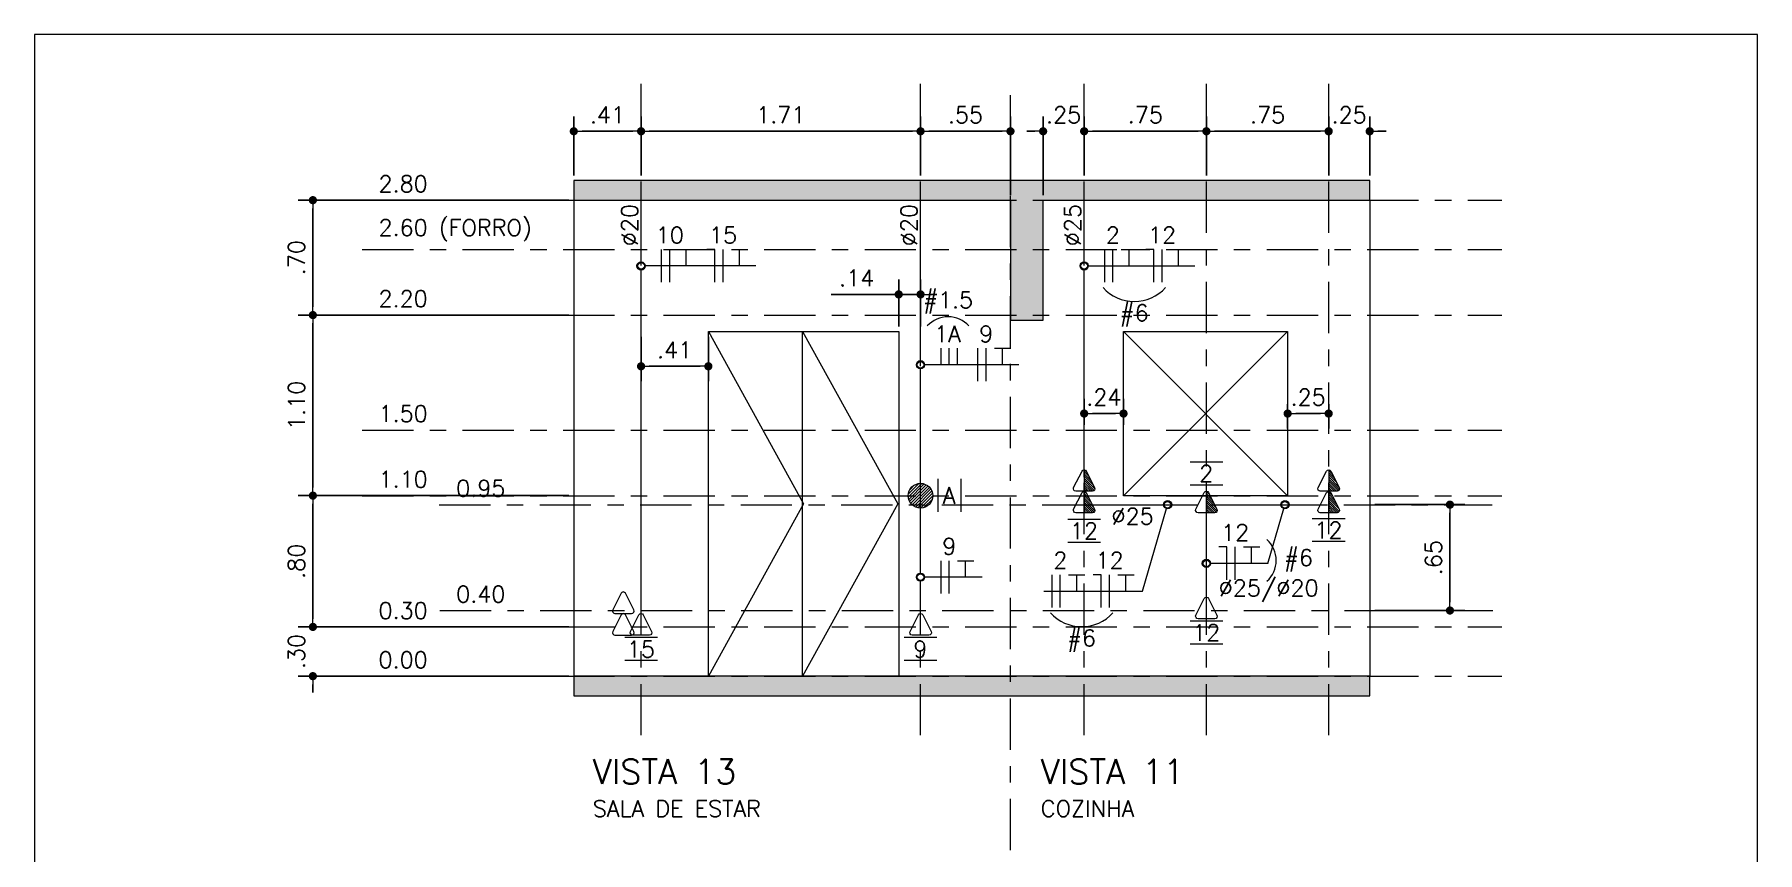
# Model space of a CAD drawing. Extents: x 0 to 175, y -16 to 63.
# Drawn here: x 116.41 to 126.91, y 47.59 to 52.57 of the extents above; entities that cross this region are included whole.
import ezdxf

# ---------------------------------------------------------------- set-up
doc = ezdxf.new("R2010")
doc.units = 0
doc.header["$LTSCALE"] = 0.5
doc.header["$MEASUREMENT"] = 0
doc.header["$PDMODE"] = 34
doc.header["$PDSIZE"] = 0.1
doc.linetypes.add('CENTER', pattern=[2, 1.25, -0.25, 0.25, -0.25])
doc.layers.get('0').update_dxf_attribs({"linetype": 'CONTINUOUS'})
doc.layers.get('DEFPOINTS').update_dxf_attribs({"linetype": 'CONTINUOUS'})
for name, color, linetype, lineweight in [('03', 3, 'CONTINUOUS', 20), ('COT01', 1, 'CONTINUOUS', 9), ('ELE01 - ELETROD', 40, 'CONTINUOUS', 20), ('ELE01 - INTER', 100, 'CONTINUOUS', 15), ('ELE01 - TOM 127V', 130, 'CONTINUOUS', 15), ('ELE01 - TOM 127V TXT', 130, 'CONTINUOUS', 15), ('ELE01 - TOM 220V', 242, 'CONTINUOUS', 15), ('ELE01 - TOM 220V TXT', 242, 'CONTINUOUS', 15), ('ELE03 - CIRCUITOS', 2, 'CONTINUOUS', 5), ('ELE03 - FASE', 242, 'CONTINUOUS', 20), ('ELE03 - NEUTRO', 141, 'CONTINUOUS', 20), ('ELE03 - RETORNO', 173, 'CONTINUOUS', 20), ('ELE03 - TERRA', 112, 'CONTINUOUS', 20), ('ELV01 - POR01', 20, 'CONTINUOUS', 9), ('ELV01 - TXT02', 2, 'CONTINUOUS', 20), ('ELV02 - JAN', 51, 'CONTINUOUS', 9), ('ELV02 - PAR01', 170, 'CONTINUOUS', 20), ('Simbologia', 122, 'CONTINUOUS', 20), ('TXT02', 2, 'CONTINUOUS', 20), ('TXT05', 4, 'CONTINUOUS', 30)]:
    doc.layers.add(name, color=color, linetype=linetype, lineweight=lineweight)
doc.layers.add('ARQ - HATCH 01', color=172, linetype='CONTINUOUS', transparency=0.6)
for name, color, linetype, lineweight, transparency in [('ARQ - POR01 TRANSPARENTE', 20, 'CONTINUOUS', 9, 0.45), ('EIXO REGUA 1', 250, 'CENTER', 5, 0.1), ('ELE01 - INTER HATCH', 100, 'CONTINUOUS', 15, 0.45), ('ELV01 - INTER', 100, 'CONTINUOUS', 20, 0.6), ('ELV01 - TOM 127', 130, 'CONTINUOUS', 20, 0.6)]:
    doc.layers.add(name, color=color, linetype=linetype, lineweight=lineweight, transparency=transparency)
doc.layers.add('MARGEM', color=1, linetype='CONTINUOUS')
doc.styles.add('ROMANS', font='romans.shx')
doc.styles.get("Standard").update_dxf_attribs({"font": 'romans.shx'})
doc.dimstyles.new('STANDARD 50', dxfattribs={"dimscale": 0.5, "dimtxt": 0.2, "dimasz": 0.1, "dimexe": 0.18, "dimexo": 0.0625, "dimgap": 0.1, "dimtad": 1, "dimrnd": 0.005, "dimzin": 4, "dimdsep": 46, "dimtxsty": 'ROMANS', "dimblk": 'DOT', "dimcen": 0.1, "dimclrt": 3, "dimadec": 0, "dimazin": 0, "dimtfac": 1, "dimtix": 1, "dimtofl": 0, "dimtmove": 0, "dimatfit": 3, "dimldrblk": 'DOT', "dimfxl": 0, "dimtolj": 1, "dimtzin": 13, "dimarcsym": 0})

# ---------------------------------------------------------------- blocks, each defined once
blk = doc.blocks.new('_DOT')
at = {"color": 0, "linetype": 'ByBlock'}
blk.add_line((-0.5, 0), (-1, 0), dxfattribs=at)
at = {"color": 0, "linetype": 'ByBlock', "const_width": 0.5}
blk.add_lwpolyline([(-0.25, 0, 1), (0.25, 0, 1)], format="xyb", close=True, dxfattribs=at)
blk = doc.blocks.new('*D186')
at = {"layer": 'COT01', "color": 0, "lineweight": -2}
for p, q in [((119.668, 49.76), (118.019, 49.76)), ((118.109, 49.01), (118.109, 49.71)), ((119.668, 48.96), (118.019, 48.96))]:
    blk.add_line(p, q, dxfattribs=at)
at = {"layer": 'DEFPOINTS', "color": 0}
for p in [(118.109, 49.76), (119.699, 49.76), (119.699, 48.96)]:
    blk.add_point(p, dxfattribs=at)
at = {"layer": 'COT01', "color": 0, "lineweight": -2, "xscale": 0.05, "yscale": 0.05, "zscale": 0.05}
for p, rotation in [((118.109, 49.76), 90), ((118.109, 48.96), 270)]:
    blk.add_blockref('_DOT', p, dxfattribs=dict(at, rotation=rotation))
at = {"layer": 'COT01', "color": 3, "insert": (118.009, 49.36), "char_height": 0.1, "attachment_point": 5, "rotation": 90, "style": 'ROMANS'}
blk.add_mtext('\\A1;.80', dxfattribs=at)
blk = doc.blocks.new('*D187')
at = {"layer": 'COT01', "color": 0, "lineweight": -2}
for p, q in [((119.668, 50.86), (118.019, 50.86)), ((118.109, 49.81), (118.109, 50.81)), ((119.668, 49.76), (118.019, 49.76))]:
    blk.add_line(p, q, dxfattribs=at)
at = {"layer": 'DEFPOINTS', "color": 0}
for p in [(118.109, 50.86), (119.699, 50.86), (119.699, 49.76)]:
    blk.add_point(p, dxfattribs=at)
at = {"layer": 'COT01', "color": 0, "lineweight": -2, "xscale": 0.05, "yscale": 0.05, "zscale": 0.05}
for p, rotation in [((118.109, 50.86), 90), ((118.109, 49.76), 270)]:
    blk.add_blockref('_DOT', p, dxfattribs=dict(at, rotation=rotation))
at = {"layer": 'COT01', "color": 3, "insert": (118.009, 50.31), "char_height": 0.1, "attachment_point": 5, "rotation": 90, "style": 'ROMANS'}
blk.add_mtext('\\A1;1.10', dxfattribs=at)
blk = doc.blocks.new('*D188')
at = {"layer": 'COT01', "color": 0, "lineweight": -2}
for p, q in [((119.668, 51.56), (118.019, 51.56)), ((118.109, 50.91), (118.109, 51.51)), ((119.668, 50.86), (118.019, 50.86))]:
    blk.add_line(p, q, dxfattribs=at)
at = {"layer": 'DEFPOINTS', "color": 0}
for p in [(118.109, 51.56), (119.699, 51.56), (119.699, 50.86)]:
    blk.add_point(p, dxfattribs=at)
at = {"layer": 'COT01', "color": 0, "lineweight": -2, "xscale": 0.05, "yscale": 0.05, "zscale": 0.05}
for p, rotation in [((118.109, 51.56), 90), ((118.109, 50.86), 270)]:
    blk.add_blockref('_DOT', p, dxfattribs=dict(at, rotation=rotation))
at = {"layer": 'COT01', "color": 3, "insert": (118.009, 51.21), "char_height": 0.1, "attachment_point": 5, "rotation": 90, "style": 'ROMANS'}
blk.add_mtext('\\A1;.70', dxfattribs=at)
blk = doc.blocks.new('*D189')
at = {"layer": 'COT01', "color": 0, "lineweight": -2}
for p, q in [((118.109, 49.01), (118.109, 49.06)), ((119.668, 48.96), (118.019, 48.96)), ((119.668, 48.66), (118.019, 48.66)), ((118.109, 48.61), (118.109, 48.56))]:
    blk.add_line(p, q, dxfattribs=at)
at = {"layer": 'DEFPOINTS', "color": 0}
for p in [(119.699, 48.96), (118.109, 48.66), (119.699, 48.66)]:
    blk.add_point(p, dxfattribs=at)
at = {"layer": 'COT01', "color": 0, "lineweight": -2, "xscale": 0.05, "yscale": 0.05, "zscale": 0.05}
for p, rotation in [((118.109, 48.96), 270), ((118.109, 48.66), 90)]:
    blk.add_blockref('_DOT', p, dxfattribs=dict(at, rotation=rotation))
at = {"layer": 'COT01', "color": 3, "insert": (118.009, 48.81), "char_height": 0.1, "attachment_point": 5, "rotation": 90, "style": 'ROMANS'}
blk.add_mtext('\\A1;.30', dxfattribs=at)
blk = doc.blocks.new('*D190')
at = {"layer": 'COT01', "color": 0, "lineweight": -2}
for p, q in [((122.509, 51.98), (122.459, 51.98)), ((122.559, 51.591), (122.559, 52.07)), ((122.809, 51.711), (122.809, 52.07)), ((122.859, 51.98), (122.909, 51.98))]:
    blk.add_line(p, q, dxfattribs=at)
at = {"layer": 'DEFPOINTS', "color": 0}
for p in [(122.809, 51.98), (122.809, 51.68), (122.559, 51.56)]:
    blk.add_point(p, dxfattribs=at)
at = {"layer": 'COT01', "color": 0, "lineweight": -2, "xscale": 0.05, "yscale": 0.05, "zscale": 0.05}
blk.add_blockref('_DOT', (122.559, 51.98), dxfattribs=at)
at = {"layer": 'COT01', "color": 0, "lineweight": -2, "xscale": 0.05, "yscale": 0.05, "zscale": 0.05, "rotation": 180}
blk.add_blockref('_DOT', (122.809, 51.98), dxfattribs=at)
at = {"layer": 'COT01', "color": 3, "insert": (122.684, 52.08), "char_height": 0.1, "attachment_point": 5, "style": 'ROMANS'}
blk.add_mtext('\\A1;.25', dxfattribs=at)
blk = doc.blocks.new('*D191')
at = {"layer": 'COT01', "color": 0, "lineweight": -2}
for p, q in [((122.809, 51.711), (122.809, 52.07)), ((122.859, 51.98), (123.504, 51.98)), ((123.554, 51.711), (123.554, 52.07))]:
    blk.add_line(p, q, dxfattribs=at)
at = {"layer": 'DEFPOINTS', "color": 0}
for p in [(123.554, 51.98), (122.809, 51.68), (123.554, 51.68)]:
    blk.add_point(p, dxfattribs=at)
at = {"layer": 'COT01', "color": 0, "lineweight": -2, "xscale": 0.05, "yscale": 0.05, "zscale": 0.05, "rotation": 180}
blk.add_blockref('_DOT', (122.809, 51.98), dxfattribs=at)
at = {"layer": 'COT01', "color": 0, "lineweight": -2, "xscale": 0.05, "yscale": 0.05, "zscale": 0.05}
blk.add_blockref('_DOT', (123.554, 51.98), dxfattribs=at)
at = {"layer": 'COT01', "color": 3, "insert": (123.182, 52.08), "char_height": 0.1, "attachment_point": 5, "style": 'ROMANS'}
blk.add_mtext('\\A1;.75', dxfattribs=at)
blk = doc.blocks.new('*D192')
at = {"layer": 'COT01', "color": 0, "lineweight": -2}
for p, q in [((123.554, 51.711), (123.554, 52.07)), ((123.604, 51.98), (124.249, 51.98)), ((124.299, 51.711), (124.299, 52.07))]:
    blk.add_line(p, q, dxfattribs=at)
at = {"layer": 'DEFPOINTS', "color": 0}
for p in [(124.299, 51.98), (123.554, 51.68), (124.299, 51.68)]:
    blk.add_point(p, dxfattribs=at)
at = {"layer": 'COT01', "color": 0, "lineweight": -2, "xscale": 0.05, "yscale": 0.05, "zscale": 0.05, "rotation": 180}
blk.add_blockref('_DOT', (123.554, 51.98), dxfattribs=at)
at = {"layer": 'COT01', "color": 0, "lineweight": -2, "xscale": 0.05, "yscale": 0.05, "zscale": 0.05}
blk.add_blockref('_DOT', (124.299, 51.98), dxfattribs=at)
at = {"layer": 'COT01', "color": 3, "insert": (123.927, 52.08), "char_height": 0.1, "attachment_point": 5, "style": 'ROMANS'}
blk.add_mtext('\\A1;.75', dxfattribs=at)
blk = doc.blocks.new('*D193')
at = {"layer": 'COT01', "color": 0, "lineweight": -2}
for p, q in [((124.249, 51.98), (124.199, 51.98)), ((124.299, 51.711), (124.299, 52.07)), ((124.549, 51.711), (124.549, 52.07)), ((124.599, 51.98), (124.649, 51.98))]:
    blk.add_line(p, q, dxfattribs=at)
at = {"layer": 'DEFPOINTS', "color": 0}
for p in [(124.549, 51.98), (124.299, 51.68), (124.549, 51.68)]:
    blk.add_point(p, dxfattribs=at)
at = {"layer": 'COT01', "color": 0, "lineweight": -2, "xscale": 0.05, "yscale": 0.05, "zscale": 0.05}
blk.add_blockref('_DOT', (124.299, 51.98), dxfattribs=at)
at = {"layer": 'COT01', "color": 0, "lineweight": -2, "xscale": 0.05, "yscale": 0.05, "zscale": 0.05, "rotation": 180}
blk.add_blockref('_DOT', (124.549, 51.98), dxfattribs=at)
at = {"layer": 'COT01', "color": 3, "insert": (124.424, 52.08), "char_height": 0.1, "attachment_point": 5, "style": 'ROMANS'}
blk.add_mtext('\\A1;.25', dxfattribs=at)
blk = doc.blocks.new('*D194')
at = {"layer": 'COT01', "color": 0, "lineweight": -2}
for p, q in [((121.812, 51.711), (121.812, 52.07)), ((122.31, 51.98), (121.862, 51.98)), ((122.36, 51.591), (122.36, 52.07))]:
    blk.add_line(p, q, dxfattribs=at)
at = {"layer": 'DEFPOINTS', "color": 0}
for p in [(121.812, 51.98), (121.812, 51.68), (122.36, 51.56)]:
    blk.add_point(p, dxfattribs=at)
at = {"layer": 'COT01', "color": 0, "lineweight": -2, "xscale": 0.05, "yscale": 0.05, "zscale": 0.05, "rotation": 180}
blk.add_blockref('_DOT', (121.812, 51.98), dxfattribs=at)
at = {"layer": 'COT01', "color": 0, "lineweight": -2, "xscale": 0.05, "yscale": 0.05, "zscale": 0.05}
blk.add_blockref('_DOT', (122.36, 51.98), dxfattribs=at)
at = {"layer": 'COT01', "color": 3, "insert": (122.086, 52.08), "char_height": 0.1, "attachment_point": 5, "style": 'ROMANS'}
blk.add_mtext('\\A1;.55', dxfattribs=at)
blk = doc.blocks.new('*D195')
at = {"layer": 'COT01', "color": 0, "lineweight": -2}
for p, q in [((120.109, 51.711), (120.109, 52.07)), ((121.762, 51.98), (120.159, 51.98)), ((121.812, 51.711), (121.812, 52.07))]:
    blk.add_line(p, q, dxfattribs=at)
at = {"layer": 'DEFPOINTS', "color": 0}
for p in [(120.109, 51.98), (120.109, 51.68), (121.812, 51.68)]:
    blk.add_point(p, dxfattribs=at)
at = {"layer": 'COT01', "color": 0, "lineweight": -2, "xscale": 0.05, "yscale": 0.05, "zscale": 0.05, "rotation": 180}
blk.add_blockref('_DOT', (120.109, 51.98), dxfattribs=at)
at = {"layer": 'COT01', "color": 0, "lineweight": -2, "xscale": 0.05, "yscale": 0.05, "zscale": 0.05}
blk.add_blockref('_DOT', (121.812, 51.98), dxfattribs=at)
at = {"layer": 'COT01', "color": 3, "insert": (120.96, 52.08), "char_height": 0.1, "attachment_point": 5, "style": 'ROMANS'}
blk.add_mtext('\\A1;1.71', dxfattribs=at)
blk = doc.blocks.new('*D196')
at = {"layer": 'COT01', "color": 0, "lineweight": -2}
for p, q in [((119.699, 51.711), (119.699, 52.07)), ((120.059, 51.98), (119.749, 51.98)), ((120.109, 51.711), (120.109, 52.07))]:
    blk.add_line(p, q, dxfattribs=at)
at = {"layer": 'DEFPOINTS', "color": 0}
for p in [(119.699, 51.98), (119.699, 51.68), (120.109, 51.68)]:
    blk.add_point(p, dxfattribs=at)
at = {"layer": 'COT01', "color": 0, "lineweight": -2, "xscale": 0.05, "yscale": 0.05, "zscale": 0.05, "rotation": 180}
blk.add_blockref('_DOT', (119.699, 51.98), dxfattribs=at)
at = {"layer": 'COT01', "color": 0, "lineweight": -2, "xscale": 0.05, "yscale": 0.05, "zscale": 0.05}
blk.add_blockref('_DOT', (120.109, 51.98), dxfattribs=at)
at = {"layer": 'COT01', "color": 3, "insert": (119.904, 52.08), "char_height": 0.1, "attachment_point": 5, "style": 'ROMANS'}
blk.add_mtext('\\A1;.41', dxfattribs=at)
blk = doc.blocks.new('*U183')
at = {"lineweight": 9}
h = blk.add_hatch(dxfattribs=at)
h.set_pattern_fill('ANSI31', color=256, scale=0.075, angle=-90)
h.paths.add_polyline_path([(0, -0.232, -0.284079), (-0.013, -0.224), (-0.064, -0.123, -0.557537), (-0.051, -0.101), (0, -0.101)])
blk.add_line((0, -0.232), (0, -0.101))
blk.add_lwpolyline([(0.064, -0.123), (0.013, -0.224, -0.618034), (-0.013, -0.224), (-0.064, -0.123, -0.557537), (-0.051, -0.101), (0.051, -0.101, -0.557537)], format="xyb", close=True)
blk = doc.blocks.new('*U184')
blk.add_lwpolyline([(0.064, -0.123), (0.013, -0.224, -0.618034), (-0.013, -0.224), (-0.064, -0.123, -0.557537), (-0.051, -0.101), (0.051, -0.101, -0.557537)], format="xyb", close=True)
blk = doc.blocks.new('*D198')
at = {"layer": 'COT01', "color": 0, "lineweight": -2}
for p, q in [((121.679, 50.791), (121.679, 51.076)), ((121.812, 50.791), (121.812, 51.076)), ((121.268, 50.986), (121.679, 50.986)), ((121.629, 50.986), (121.579, 50.986)), ((121.679, 50.986), (121.812, 50.986)), ((121.862, 50.986), (121.912, 50.986))]:
    blk.add_line(p, q, dxfattribs=at)
at = {"layer": 'DEFPOINTS', "color": 0}
for p in [(121.812, 50.986), (121.679, 50.76), (121.812, 50.76)]:
    blk.add_point(p, dxfattribs=at)
at = {"layer": 'COT01', "color": 0, "lineweight": -2, "xscale": 0.05, "yscale": 0.05, "zscale": 0.05}
blk.add_blockref('_DOT', (121.679, 50.986), dxfattribs=at)
at = {"layer": 'COT01', "color": 0, "lineweight": -2, "xscale": 0.05, "yscale": 0.05, "zscale": 0.05, "rotation": 180}
blk.add_blockref('_DOT', (121.812, 50.986), dxfattribs=at)
at = {"layer": 'COT01', "color": 3, "insert": (121.423, 51.086), "char_height": 0.1, "attachment_point": 5, "style": 'ROMANS'}
blk.add_mtext('\\A1;.14', dxfattribs=at)
blk = doc.blocks.new('*D199')
at = {"layer": 'COT01', "color": 0, "lineweight": -2}
for p, q in [((124.049, 50.318), (124.049, 50.17)), ((124.299, 50.318), (124.299, 50.17)), ((124.099, 50.26), (124.249, 50.26))]:
    blk.add_line(p, q, dxfattribs=at)
at = {"layer": 'DEFPOINTS', "color": 0}
for p in [(124.049, 50.35), (124.299, 50.35), (124.299, 50.26)]:
    blk.add_point(p, dxfattribs=at)
at = {"layer": 'COT01', "color": 0, "lineweight": -2, "xscale": 0.05, "yscale": 0.05, "zscale": 0.05, "rotation": 180}
blk.add_blockref('_DOT', (124.049, 50.26), dxfattribs=at)
at = {"layer": 'COT01', "color": 0, "lineweight": -2, "xscale": 0.05, "yscale": 0.05, "zscale": 0.05}
blk.add_blockref('_DOT', (124.299, 50.26), dxfattribs=at)
at = {"layer": 'COT01', "color": 3, "insert": (124.174, 50.36), "char_height": 0.1, "attachment_point": 5, "style": 'ROMANS'}
blk.add_mtext('\\A1;.25', dxfattribs=at)
blk = doc.blocks.new('*D200')
at = {"layer": 'COT01', "color": 0, "lineweight": -2}
for p, q in [((122.809, 50.191), (122.809, 50.35)), ((123.049, 50.191), (123.049, 50.35)), ((122.999, 50.26), (122.859, 50.26))]:
    blk.add_line(p, q, dxfattribs=at)
at = {"layer": 'DEFPOINTS', "color": 0}
for p in [(122.809, 50.26), (122.809, 50.16), (123.049, 50.16)]:
    blk.add_point(p, dxfattribs=at)
at = {"layer": 'COT01', "color": 0, "lineweight": -2, "xscale": 0.05, "yscale": 0.05, "zscale": 0.05, "rotation": 180}
blk.add_blockref('_DOT', (122.809, 50.26), dxfattribs=at)
at = {"layer": 'COT01', "color": 0, "lineweight": -2, "xscale": 0.05, "yscale": 0.05, "zscale": 0.05}
blk.add_blockref('_DOT', (123.049, 50.26), dxfattribs=at)
at = {"layer": 'COT01', "color": 3, "insert": (122.929, 50.36), "char_height": 0.1, "attachment_point": 5, "style": 'ROMANS'}
blk.add_mtext('\\A1;.24', dxfattribs=at)
blk = doc.blocks.new('*D201')
at = {"layer": 'COT01', "color": 0, "lineweight": -2}
for p, q in [((120.109, 50.728), (120.109, 50.458)), ((120.519, 50.728), (120.519, 50.458)), ((120.469, 50.548), (120.159, 50.548))]:
    blk.add_line(p, q, dxfattribs=at)
at = {"layer": 'DEFPOINTS', "color": 0}
for p in [(120.109, 50.76), (120.519, 50.76), (120.109, 50.548)]:
    blk.add_point(p, dxfattribs=at)
at = {"layer": 'COT01', "color": 0, "lineweight": -2, "xscale": 0.05, "yscale": 0.05, "zscale": 0.05, "rotation": 180}
blk.add_blockref('_DOT', (120.109, 50.548), dxfattribs=at)
at = {"layer": 'COT01', "color": 0, "lineweight": -2, "xscale": 0.05, "yscale": 0.05, "zscale": 0.05}
blk.add_blockref('_DOT', (120.519, 50.548), dxfattribs=at)
at = {"layer": 'COT01', "color": 3, "insert": (120.314, 50.648), "char_height": 0.1, "attachment_point": 5, "style": 'ROMANS'}
blk.add_mtext('\\A1;.41', dxfattribs=at)
blk = doc.blocks.new('Fio-TERRA')
at = {"layer": 'ELE03 - TERRA'}
for p, q in [((-0.1, 0.2), (0.1, 0.2)), ((0, 0), (0, 0.2))]:
    blk.add_line(p, q, dxfattribs=at)
blk = doc.blocks.new('Fio-NEUTRO')
at = {"layer": 'ELE03 - NEUTRO'}
for p, q in [((0, 0.2), (0.1, 0.2)), ((0, -0.2), (0, 0.2))]:
    blk.add_line(p, q, dxfattribs=at)
blk = doc.blocks.new('Fio-FASE')
at = {"layer": 'ELE03 - FASE'}
blk.add_line((0, -0.2), (0, 0.2), dxfattribs=at)
blk = doc.blocks.new('Fio-RETORNO')
at = {"layer": 'ELE03 - RETORNO'}
blk.add_line((0, 0), (0, 0.2), dxfattribs=at)
blk = doc.blocks.new('*D197')
at = {"layer": 'COT01', "color": 0, "lineweight": -2}
for p, q in [((124.58, 49.705), (125.128, 49.705)), ((125.038, 49.655), (125.038, 49.11)), ((124.58, 49.06), (125.128, 49.06))]:
    blk.add_line(p, q, dxfattribs=at)
at = {"layer": 'DEFPOINTS', "color": 0}
for p in [(124.549, 49.705), (124.549, 49.06), (125.038, 49.06)]:
    blk.add_point(p, dxfattribs=at)
at = {"layer": 'COT01', "color": 0, "lineweight": -2, "xscale": 0.05, "yscale": 0.05, "zscale": 0.05}
for p, rotation in [((125.038, 49.705), 90), ((125.038, 49.06), 270)]:
    blk.add_blockref('_DOT', p, dxfattribs=dict(at, rotation=rotation))
at = {"layer": 'COT01', "color": 3, "insert": (124.938, 49.382), "char_height": 0.1, "attachment_point": 5, "rotation": 90, "style": 'ROMANS'}
blk.add_mtext('\\A1;.65', dxfattribs=at)

msp = doc.modelspace()

# ---------------------------------------------------------------- hatches: boundary and pattern name
at = {"layer": 'ARQ - HATCH 01'}
h = msp.add_hatch(color=3, dxfattribs=at)
h.dxf.hatch_style = 1
h.paths.add_polyline_path([(122.3597, 51.5596), (122.3597, 50.8296), (122.559, 50.8296), (122.559, 51.5596), (124.549, 51.5596), (124.549, 51.6796), (119.699, 51.6796), (119.699, 51.5596)])
h = msp.add_hatch(color=3, dxfattribs=at)
h.dxf.hatch_style = 1
h.paths.add_polyline_path([(124.549, 48.6596), (119.699, 48.6596), (119.699, 48.5396), (124.549, 48.5396)])
at = {"layer": 'ELE01 - INTER HATCH'}
h = msp.add_hatch(dxfattribs=at)
h.set_pattern_fill('ANSI31', color=256, scale=0.1)
h.set_pattern_definition([(45, (55.014205, 34.452614), (-0.0088388348, 0.0088388348), [])])
edge = h.paths.add_edge_path()
edge.add_arc((121.8119, 49.7596), 0.075, 0, 360)

# ---------------------------------------------------------------- linework, layer by layer
at = {"layer": '03'}
msp.add_lwpolyline([(122.3597, 51.5596), (122.3597, 50.8296), (122.559, 50.8296), (122.559, 51.5596), (124.549, 51.5596), (124.549, 51.6796), (119.699, 51.6796), (119.699, 51.5596)], close=True, dxfattribs=at)
at = {"layer": '03', "color": 3}
msp.add_lwpolyline([(124.549, 48.6596), (119.699, 48.6596), (119.699, 48.5396), (124.549, 48.5396)], close=True, dxfattribs=at)
at = {"layer": 'ARQ - POR01 TRANSPARENTE'}
for points in [[(120.5189, 50.7596), (121.099, 49.7096), (120.5189, 48.6596)], [(121.0932, 50.7596), (121.6732, 49.7096), (121.0932, 48.6596)]]:
    msp.add_lwpolyline(points, dxfattribs=at)
at = {"layer": 'ARQ - POR01 TRANSPARENTE', "color": 51}
for points in [[(123.049, 49.7596), (124.049, 50.7596)], [(123.049, 50.7596), (124.049, 49.7596)]]:
    msp.add_lwpolyline(points, dxfattribs=at)
at = {"layer": 'EIXO REGUA 1', "ltscale": 0.5}
for p, q in [((120.109, 48.2996), (120.109, 52.2696)), ((121.8119, 48.2996), (121.8119, 52.2696)), ((122.3597, 47.5996), (122.3597, 52.2696)), ((122.809, 48.2996), (122.809, 52.2696)), ((123.554, 48.2996), (123.554, 52.2696)), ((124.299, 48.2996), (124.299, 52.2696)), ((118.409, 51.2596), (125.354, 51.2596)), ((118.409, 50.1596), (125.354, 50.1596)), ((118.8786, 49.7046), (125.2954, 49.7046)), ((118.8822, 49.0596), (125.299, 49.0596)), ((118.409, 48.6596), (125.354, 48.6596))]:
    msp.add_line(p, q, dxfattribs=at)
at = {"layer": 'EIXO REGUA 1', "color": 1, "ltscale": 0.5}
for p, q in [((118.409, 51.5596), (125.354, 51.5596)), ((118.409, 50.8596), (125.354, 50.8596)), ((118.409, 49.7596), (125.354, 49.7596)), ((118.409, 48.9596), (125.354, 48.9596))]:
    msp.add_line(p, q, dxfattribs=at)
at = {"layer": 'ELE01 - ELETROD'}
for points in [[(120.109, 51.1846), (120.109, 51.5596)], [(121.8119, 50.5825), (121.8119, 51.5596)], [(122.809, 51.1846), (122.809, 51.5596)], [(120.109, 49.0416), (120.109, 51.1346)], [(122.809, 49.873), (122.809, 51.1346)], [(121.8119, 49.8346), (121.8119, 50.5325)], [(121.8119, 49.2881), (121.8119, 49.6846)], [(122.8588, 49.7046), (123.2926, 49.7046)], [(123.3426, 49.7046), (123.504, 49.7046)], [(123.6038, 49.7046), (124.0078, 49.7046)], [(124.0578, 49.7046), (124.249, 49.7046)], [(123.5541, 49.372), (123.5542, 49.6551)], [(123.5543, 49.1416), (123.5541, 49.322)], [(121.8119, 49.0416), (121.8119, 49.2381)]]:
    msp.add_lwpolyline(points, dxfattribs=at)
at = {"layer": 'ELE01 - INTER'}
for points in [[(121.9169, 49.8622), (121.9169, 49.6622)], [(122.0569, 49.8622), (122.0569, 49.6622)]]:
    msp.add_lwpolyline(points, dxfattribs=at)
msp.add_circle((121.8119, 49.7596), 0.075, dxfattribs=at)
at = {"layer": 'ELE01 - TOM 127V TXT'}
for points in [[(122.9088, 49.6151), (122.7088, 49.6151)], [(124.3988, 49.6195), (124.1988, 49.6195)], [(122.9088, 49.4751), (122.7088, 49.4751)], [(124.3988, 49.4795), (124.1988, 49.4795)], [(123.654, 48.9946), (123.454, 48.9946)], [(120.209, 48.8946), (120.009, 48.8946)], [(123.654, 48.8546), (123.454, 48.8546)], [(120.209, 48.7546), (120.009, 48.7546)]]:
    msp.add_lwpolyline(points, dxfattribs=at)
at = {"layer": 'ELE01 - TOM 220V TXT'}
for points in [[(123.654, 49.9646), (123.454, 49.9646)], [(123.654, 49.8246), (123.454, 49.8246)], [(121.9119, 48.8946), (121.7119, 48.8946)], [(121.9119, 48.7546), (121.7119, 48.7546)]]:
    msp.add_lwpolyline(points, dxfattribs=at)
at = {"layer": 'ELE03 - CIRCUITOS'}
for points in [[(120.809, 51.1596), (120.134, 51.1596)], [(122.834, 51.1596), (123.484, 51.1596)], [(122.4119, 50.5575), (121.8369, 50.5575)], [(123.1636, 49.1781), (123.3106, 49.6806)], [(123.9291, 49.347), (124.0258, 49.6806)], [(122.1869, 49.2631), (121.8369, 49.2631)], [(123.9291, 49.347), (123.5791, 49.347)], [(122.5636, 49.1781), (123.1636, 49.1781)]]:
    msp.add_lwpolyline(points, dxfattribs=at)
for centre, radius in [((120.109, 51.1596), 0.025), ((120.109, 51.1596), 0.02), ((122.809, 51.1596), 0.025), ((122.809, 51.1596), 0.02), ((121.8119, 50.5575), 0.025), ((121.8119, 50.5575), 0.02), ((123.3176, 49.7046), 0.025), ((123.3176, 49.7046), 0.02), ((124.0328, 49.7046), 0.025), ((124.0328, 49.7046), 0.02), ((123.5541, 49.347), 0.025), ((123.5541, 49.347), 0.02), ((121.8119, 49.2631), 0.025), ((121.8119, 49.2631), 0.02)]:
    msp.add_circle(centre, radius, dxfattribs=at)
at = {"layer": 'ELV01 - POR01'}
msp.add_lwpolyline([(121.679, 48.6596), (120.5189, 48.6596), (120.5189, 50.7596), (121.679, 50.7596)], close=True, dxfattribs=at)
msp.add_lwpolyline([(121.0932, 48.6596), (121.0932, 50.7596)], dxfattribs=at)
at = {"layer": 'ELV02 - JAN'}
msp.add_lwpolyline([(124.049, 49.7596), (123.049, 49.7596), (123.049, 50.7596), (124.049, 50.7596)], close=True, dxfattribs=at)
at = {"layer": 'ELV02 - PAR01'}
for p, q in [((119.699, 51.5596), (119.699, 48.6596)), ((124.549, 51.5596), (124.549, 48.6596))]:
    msp.add_line(p, q, dxfattribs=at)
at = {"layer": 'MARGEM', "color": 2, "lineweight": 20}
msp.add_lwpolyline([(116.4124, 37.7198), (126.9124, 37.7198), (126.9124, 52.5698), (116.4124, 52.5698)], close=True, dxfattribs=at)
at = {"layer": 'Simbologia'}
for centre, radius, start, end in [((123.1143, 51.2), 0.2569, 222.17105, 317.82895), ((121.9803, 50.6786), 0.1713, 42.17105, 137.82895), ((123.8081, 49.3653), 0.1713, 312.17105, 47.82895), ((122.7939, 49.2185), 0.2569, 222.17105, 317.82895)]:
    msp.add_arc(centre, radius, start, end, dxfattribs=at)

# ---------------------------------------------------------------- block references
at = {"layer": 'ELE01 - TOM 127V', "rotation": 180}
for name, p in [('*U183', (122.809, 49.6857)), ('*U183', (124.2992, 49.6857)), ('*U183', (122.809, 49.5542)), ('*U183', (124.2992, 49.5542)), ('*U184', (123.5542, 48.9093)), ('*U184', (120.1092, 48.8093))]:
    msp.add_blockref(name, p, dxfattribs=at)
at = {"layer": 'ELE01 - TOM 220V', "rotation": 180}
for name, p in [('*U183', (123.5542, 49.5543)), ('*U184', (121.8121, 48.8093))]:
    msp.add_blockref(name, p, dxfattribs=at)
at = {"layer": 'ELE03 - FASE', "yscale": 0.5, "zscale": 0.5}
for p, xscale in [((120.234, 51.1596), -0.4999999999999999), ((120.284, 51.1596), -0.4999999999999999), ((120.609, 51.1596), -0.4999999999999999), ((123.284, 51.1596), -0.5), ((123.7291, 49.347), -0.5), ((122.9636, 49.1781), -0.5)]:
    msp.add_blockref('Fio-FASE', p, dxfattribs=dict(at, xscale=xscale))
at = {"layer": 'ELE03 - FASE', "zscale": 0.5}
for p, xscale, yscale, rotation in [((122.934, 51.1596), -0.4999999999999999, 0.5, 359.9999999999828), ((122.984, 51.1596), -0.4999999999999999, 0.5, 359.9999999999828), ((122.1619, 50.5575), -0.4999999999999998, 0.4999999999999999, 359.9999999999943), ((122.2119, 50.5575), -0.4999999999999998, 0.4999999999999999, 359.9999999999943), ((121.9369, 49.2631), -0.4999999999999998, 0.4999999999999999, 359.9999999999943), ((121.9869, 49.2631), -0.4999999999999998, 0.4999999999999999, 359.9999999999943), ((122.6136, 49.1781), -0.4999999999999999, 0.5, 359.9999999999828), ((122.6636, 49.1781), -0.4999999999999999, 0.5, 359.9999999999828)]:
    msp.add_blockref('Fio-FASE', p, dxfattribs=dict(at, xscale=xscale, yscale=yscale, rotation=rotation))
at = {"layer": 'ELE03 - NEUTRO', "yscale": 0.5, "zscale": 0.5}
for p, xscale in [((120.559, 51.1596), -0.4999999999999999), ((123.234, 51.1596), -0.5), ((123.6791, 49.347), -0.5), ((122.9136, 49.1781), -0.5)]:
    msp.add_blockref('Fio-NEUTRO', p, dxfattribs=dict(at, xscale=xscale))
at = {"layer": 'ELE03 - RETORNO', "xscale": 0.4999999999999997, "yscale": 0.4999999999999997, "zscale": 0.4999999999999997}
for p in [(121.9369, 50.5575), (121.9869, 50.5575), (122.0369, 50.5575)]:
    msp.add_blockref('Fio-RETORNO', p, dxfattribs=at)
at = {"layer": 'ELE03 - TERRA'}
for p, xscale, yscale, zscale in [((120.384, 51.1596), 0.5, 0.5, 0.5), ((120.709, 51.1596), 0.5, 0.5, 0.5), ((123.084, 51.1596), 0.4999999999999999, 0.4999999999999999, 0.4999999999999999), ((123.384, 51.1596), 0.5, 0.5, 0.5), ((122.3119, 50.5575), 0.4999999999999997, 0.4999999999999997, 0.4999999999999997), ((122.0869, 49.2631), 0.4999999999999997, 0.4999999999999997, 0.4999999999999997), ((123.8291, 49.347), 0.5, 0.5, 0.5), ((122.7636, 49.1781), 0.4999999999999999, 0.4999999999999999, 0.4999999999999999), ((123.0636, 49.1781), 0.5, 0.5, 0.5)]:
    msp.add_blockref('Fio-TERRA', p, dxfattribs=dict(at, xscale=xscale, yscale=yscale, zscale=zscale))
at = {"layer": 'ELV01 - INTER', "xscale": -1, "rotation": 180}
msp.add_blockref('*U184', (120.0003, 48.9408), dxfattribs=at)
at = {"layer": 'ELV01 - TOM 127', "xscale": -1, "rotation": 180}
msp.add_blockref('*U184', (120.0003, 48.8093), dxfattribs=at)

# ---------------------------------------------------------------- texts
at = {"layer": 'ELE01 - INTER', "insert": (121.9869, 49.7609), "char_height": 0.1, "attachment_point": 5}
msp.add_mtext_dynamic_manual_height_columns('A', width=0.048591, gutter_width=12.5, heights=[0], dxfattribs=at)
at = {"layer": 'ELE01 - TOM 127V TXT', "char_height": 0.1, "attachment_point": 5}
for s, insert in [('12', (122.8075, 49.5451)), ('12', (124.2975, 49.5495)), ('12', (123.5527, 48.9246)), ('15', (120.1077, 48.8246))]:
    msp.add_mtext_dynamic_manual_height_columns(s, width=0.048591, gutter_width=12.5, heights=[0], dxfattribs=dict(at, insert=insert))
at = {"layer": 'ELE01 - TOM 220V TXT', "char_height": 0.1, "attachment_point": 5}
for s, insert in [('2', (123.5527, 49.8946)), ('9', (121.8106, 48.8246))]:
    msp.add_mtext_dynamic_manual_height_columns(s, width=0.048591, gutter_width=12.5, heights=[0], dxfattribs=dict(at, insert=insert))
at = {"layer": 'ELV01 - TXT02', "char_height": 0.1, "attachment_point": 7, "style": 'ROMANS'}
for s, heights, insert in [('2.80', [0.1], (118.509, 51.6096)), ('2.60 (FORRO)', [0], (118.509, 51.3096)), ('2.20', [0], (118.509, 50.9096)), ('1.50', [0], (118.509, 50.2096)), ('1.10', [0], (118.509, 49.8096)), ('0.95', [0], (118.9822, 49.7546)), ('0.40', [0], (118.9822, 49.1096)), ('0.30', [0], (118.509, 49.0096)), ('0.00', [0], (118.509, 48.7096))]:
    msp.add_mtext_dynamic_manual_height_columns(s, width=1.036598, gutter_width=0.75, heights=heights, dxfattribs=dict(at, insert=insert))
at = {"layer": 'Simbologia', "char_height": 0.1, "style": 'ROMANS'}
for s, width, gutter_width, insert, attachment_point, rotation in [('%%C20', 0.270792, 0.5, (119.989, 51.2796), 1, 90), ('%%C20', 0.270792, 0.5, (121.6919, 51.2796), 1, 90), ('%%C25', 0.270792, 0.5, (122.689, 51.2796), 1, 90), ('#6', 0.214896, 12.5, (123.1143, 50.8569), 5, 360), ('#6', 0.214896, 12.5, (122.7939, 48.8755), 5, 360)]:
    msp.add_mtext_dynamic_manual_height_columns(s, width=width, gutter_width=gutter_width, heights=[0], dxfattribs=dict(at, insert=insert, attachment_point=attachment_point, rotation=rotation))
for s, width, gutter_width, insert, attachment_point in [('#1.5', 0.214896, 12.5, (121.9803, 50.936), 5), ('%%C25', 0.270792, 0.5, (122.9757, 49.5846), 7), ('#6', 0.214896, 12.5, (124.1155, 49.3653), 5), ('%%C25/%%C20', 0.270792, 0.5, (123.6291, 49.247), 1)]:
    msp.add_mtext_dynamic_manual_height_columns(s, width=width, gutter_width=gutter_width, heights=[0], dxfattribs=dict(at, insert=insert, attachment_point=attachment_point))
at = {"layer": 'TXT02', "style": 'ROMANS'}
for s, p in [('SALA DE ESTAR', (119.8148, 47.8034)), ('COZINHA', (122.5448, 47.8034))]:
    msp.add_text(s, height=0.1, dxfattribs=at).set_placement(p)
at = {"layer": 'TXT02', "char_height": 0.1, "attachment_point": 5}
for s, insert in [('10', (120.284, 51.3474)), ('15', (120.609, 51.3474)), ('2', (122.984, 51.3474)), ('12', (123.284, 51.3474)), ('1A', (121.9768, 50.7454)), ('9', (122.2119, 50.7454)), ('12', (123.7291, 49.5348)), ('9', (121.9869, 49.4509)), ('2', (122.6636, 49.366)), ('12', (122.9636, 49.366))]:
    msp.add_mtext_dynamic_manual_height_columns(s, width=0.214896, gutter_width=12.5, heights=[0], dxfattribs=dict(at, insert=insert))
at = {"layer": 'TXT05', "style": 'ROMANS'}
for s, p in [('VISTA 13', (119.8148, 48.0034)), ('VISTA 11', (122.5448, 48.0034))]:
    msp.add_text(s, height=0.15, dxfattribs=at).set_placement(p)

# ---------------------------------------------------------------- dimensions: what is measured, and where the dimension line sits
at = {"layer": 'COT01'}
for base, p1, p2, angle, picture, middle in [((119.699, 51.9796), (120.109, 51.6796), (119.699, 51.6796), 180, '*D196', (119.904, 52.0796)), ((120.109, 51.9796), (121.8119, 51.6796), (120.109, 51.6796), 180, '*D195', (120.9604, 52.0796)), ((121.8119, 51.9796), (122.3597, 51.5596), (121.8119, 51.6796), 180, '*D194', (122.0858, 52.0796)), ((122.809, 51.9796), (122.559, 51.5596), (122.809, 51.6796), 180, '*D190', (122.684, 52.0796)), ((123.5540332184, 51.9795758839), (122.8090332185, 51.6795758839), (123.5540332184, 51.6795758839), 180, '*D191', (123.1815332185, 52.0795758839)), ((124.2990332185, 51.9795758839), (123.5540332184, 51.6795758839), (124.2990332185, 51.6795758839), 180, '*D192', (123.9265332185, 52.0795758839)), ((124.549, 51.9796), (124.299, 51.6796), (124.549, 51.6796), 180, '*D193', (124.424, 52.0796)), ((118.1095, 48.6596), (119.699, 48.9596), (119.699, 48.6596), 90, '*D189', (118.0095, 48.8096))]:
    dim = msp.add_linear_dim(base=base, p1=p1, p2=p2, angle=angle, dimstyle='STANDARD 50', override={"dimtmove": 1}, dxfattribs=at)
    dim.commit()
    dim.dimension.update_dxf_attribs({"geometry": picture, "text_midpoint": middle})
for base, p1, p2, picture, middle in [((118.1095, 51.5596), (119.699, 50.8596), (119.699, 51.5596), '*D188', (118.0095, 51.2096)), ((118.1095, 50.8596), (119.699, 49.7596), (119.699, 50.8596), '*D187', (118.0095, 50.3096)), ((118.1095, 49.7596), (119.699, 48.9596), (119.699, 49.7596), '*D186', (118.0095, 49.3596)), ((125.03844, 49.05958), (124.54903, 49.70463), (124.54903, 49.05958), '*D197', (124.93844, 49.3821))]:
    dim = msp.add_linear_dim(base=base, p1=p1, p2=p2, angle=90, dimstyle='STANDARD 50', dxfattribs=at)
    dim.commit()
    dim.dimension.update_dxf_attribs({"geometry": picture, "text_midpoint": middle})
for base, p1, p2, picture, middle in [((121.8119, 50.9859), (121.679, 50.7596), (121.8119, 50.7596), '*D198', (121.4228, 50.9976)), ((124.299, 50.2596), (124.049, 50.3496), (124.299, 50.3496), '*D199', (124.174, 50.2596))]:
    dim = msp.add_linear_dim(base=base, p1=p1, p2=p2, dimstyle='STANDARD 50', override={"dimtmove": 1}, dxfattribs=at)
    dim.commit()
    dim.dimension.update_dxf_attribs({"geometry": picture, "text_midpoint": middle, "dimtype": 160})
dim = msp.add_linear_dim(base=(120.109, 50.5478), p1=(120.5189, 50.7596), p2=(120.109, 50.7596), dimstyle='STANDARD 50', override={"dimtmove": 1}, dxfattribs=at)
dim.commit()
dim.dimension.update_dxf_attribs({"geometry": '*D201', "text_midpoint": (120.3139, 50.6478)})
dim = msp.add_linear_dim(base=(122.809, 50.2596), p1=(123.049, 50.1596), p2=(122.809, 50.1596), angle=180, dimstyle='STANDARD 50', override={"dimtmove": 1}, dxfattribs=at)
dim.commit()
dim.dimension.update_dxf_attribs({"geometry": '*D200', "text_midpoint": (122.929, 50.2596), "dimtype": 160})

doc.saveas('drawing.dxf')
